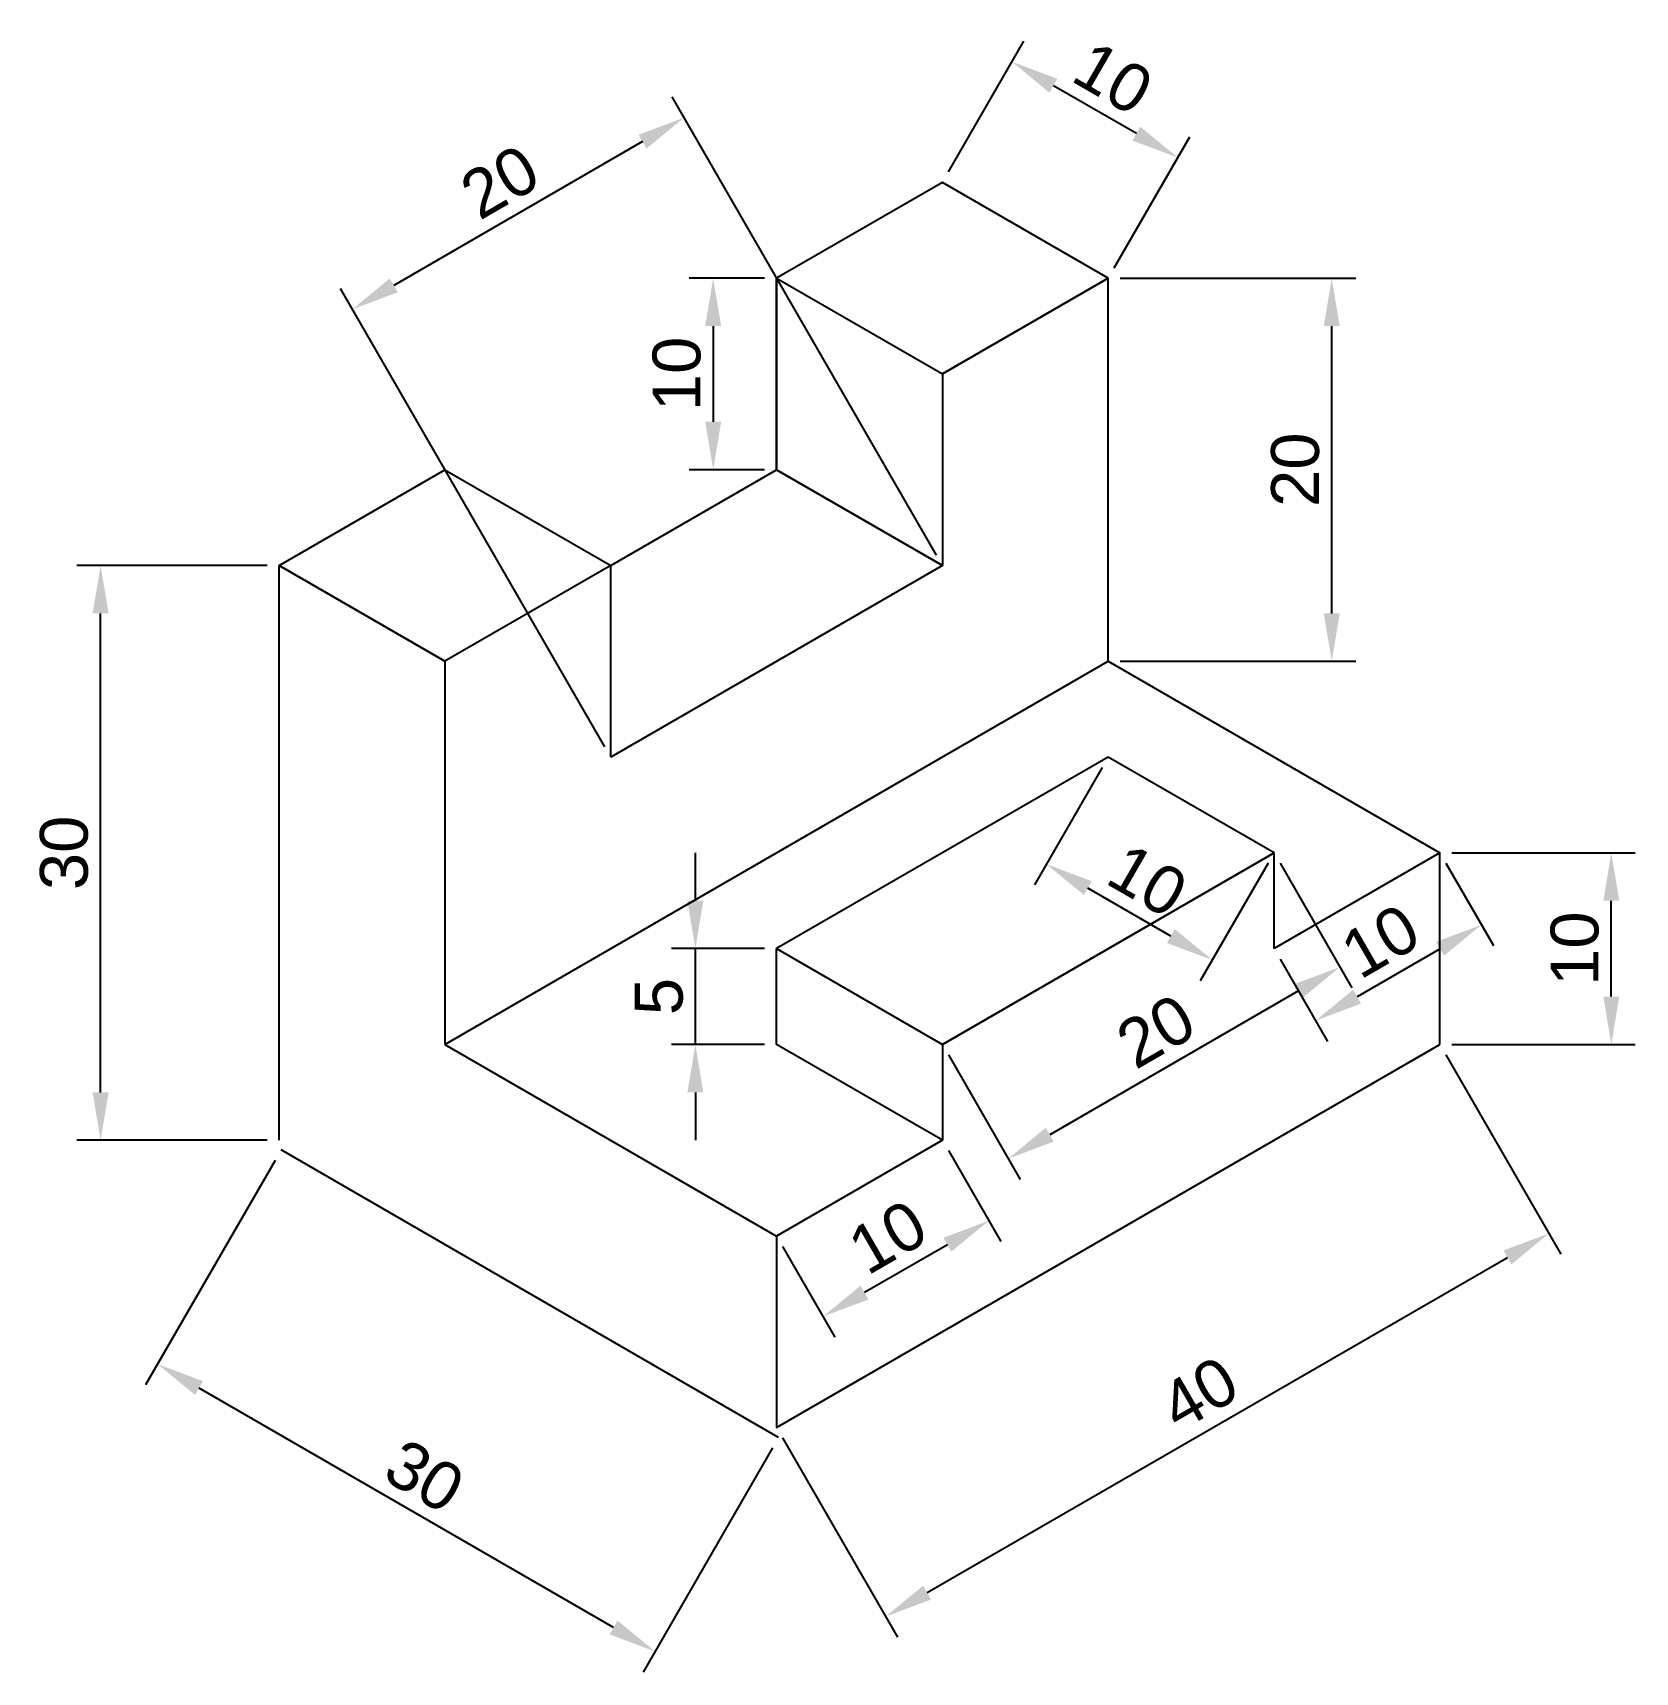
# Model space of a CAD drawing. Header units: millimetres. Extents: x 3208.9 to 3292.5, y 612.7 to 698.3.
import ezdxf

# ---------------------------------------------------------------- set-up
doc = ezdxf.new("R2010")
doc.units = ezdxf.units.MM
doc.layers.add('Cotas', color=10, linetype='Continuous')
doc.styles.get("Standard").update_dxf_attribs({"font": 'arial.ttf'})
doc.dimstyles.new('ISO-25', dxfattribs={"dimtxt": 2.5, "dimasz": 2.5, "dimexe": 1.25, "dimexo": 0.625, "dimtad": 1, "dimtxsty": 'Standard', "dimcen": 2.5, "dimadec": 0, "dimazin": 0, "dimtfac": 1, "dimtmove": 0, "dimatfit": 3, "dimfxl": 1, "dimarcsym": 0})

# ---------------------------------------------------------------- blocks, each defined once
blk = doc.blocks.new('*D3')
at = {"layer": 'Cotas', "color": 0, "lineweight": -2, "transparency": 16777216}
for p, q in [((3221.517, 639.434), (3214.752, 627.717)), ((3239.193, 615.05), (3217.542, 627.55)), ((3247.498, 624.434), (3240.733, 612.717))]:
    blk.add_line(p, q, dxfattribs=at)
at = {"layer": 'Cotas', "color": 0, "transparency": 16777216}
for points in [[(3217.75, 627.91), (3217.334, 627.189), (3215.377, 628.8)], [(3239.401, 615.41), (3238.984, 614.689), (3241.358, 613.8)]]:
    blk.add_solid(points, dxfattribs=at)
at = {"layer": 'Defpoints', "color": 0, "transparency": 16777216}
for p in [(3221.829, 639.975), (3215.377, 628.8), (3247.81, 624.975)]:
    blk.add_point(p, dxfattribs=at)
at = {"layer": 'Cotas', "color": 0, "transparency": 16777216, "insert": (3229.319, 622.947), "char_height": 2.5, "attachment_point": 5, "rotation": 330}
blk.add_mtext('30', dxfattribs=at)
blk = doc.blocks.new('*D4')
at = {"layer": 'Cotas', "color": 0, "lineweight": -2, "transparency": 16777216}
for p, q in [((3282.656, 644.943), (3288.663, 634.538)), ((3255.562, 616.871), (3285.873, 634.371)), ((3248.015, 624.943), (3254.022, 614.538))]:
    blk.add_line(p, q, dxfattribs=at)
at = {"layer": 'Cotas', "color": 0, "transparency": 16777216}
for points in [[(3285.664, 634.732), (3286.081, 634.01), (3288.038, 635.621)], [(3255.353, 617.232), (3255.77, 616.51), (3253.397, 615.621)]]:
    blk.add_solid(points, dxfattribs=at)
at = {"layer": 'Defpoints', "color": 0, "transparency": 16777216}
for p in [(3282.343, 645.484), (3288.038, 635.621), (3247.702, 625.484)]:
    blk.add_point(p, dxfattribs=at)
at = {"layer": 'Cotas', "color": 0, "transparency": 16777216, "insert": (3269.767, 627.268), "char_height": 2.5, "attachment_point": 5, "rotation": 30}
blk.add_mtext('40', dxfattribs=at)
blk = doc.blocks.new('*D5')
at = {"layer": 'Cotas', "color": 0, "lineweight": -2, "transparency": 16777216}
for p, q in [((3256.675, 639.943), (3259.413, 635.2)), ((3256.623, 635.033), (3252.293, 632.533)), ((3248.015, 634.943), (3250.753, 630.2))]:
    blk.add_line(p, q, dxfattribs=at)
at = {"layer": 'Cotas', "color": 0, "transparency": 16777216}
for points in [[(3256.415, 635.393), (3256.831, 634.672), (3258.788, 636.283)], [(3252.085, 632.893), (3252.501, 632.172), (3250.128, 631.283)]]:
    blk.add_solid(points, dxfattribs=at)
at = {"layer": 'Defpoints', "color": 0, "transparency": 16777216}
for p in [(3256.362, 640.484), (3247.702, 635.484), (3250.128, 631.283)]:
    blk.add_point(p, dxfattribs=at)
at = {"layer": 'Cotas', "color": 0, "transparency": 16777216, "insert": (3253.507, 635.429), "char_height": 2.5, "attachment_point": 5, "rotation": 30}
blk.add_mtext('10', dxfattribs=at)
blk = doc.blocks.new('*D6')
at = {"layer": 'Cotas', "color": 0, "lineweight": -2, "transparency": 16777216}
for p, q in [((3273.995, 654.943), (3277.749, 648.442)), ((3274.958, 648.275), (3261.968, 640.775)), ((3256.675, 644.943), (3260.428, 638.442))]:
    blk.add_line(p, q, dxfattribs=at)
at = {"layer": 'Cotas', "color": 0, "transparency": 16777216}
for points in [[(3274.75, 648.636), (3275.167, 647.914), (3277.124, 649.525)], [(3261.76, 641.136), (3262.176, 640.414), (3259.803, 639.525)]]:
    blk.add_solid(points, dxfattribs=at)
at = {"layer": 'Defpoints', "color": 0, "transparency": 16777216}
for p in [(3273.683, 655.484), (3256.362, 645.484), (3259.803, 639.525)]:
    blk.add_point(p, dxfattribs=at)
at = {"layer": 'Cotas', "color": 0, "transparency": 16777216, "insert": (3267.513, 646.172), "char_height": 2.5, "attachment_point": 5, "rotation": 30}
blk.add_mtext('20', dxfattribs=at)
blk = doc.blocks.new('*D7')
at = {"layer": 'Cotas', "color": 0, "lineweight": -2, "transparency": 16777216}
for p, q in [((3282.656, 654.943), (3285.138, 650.644)), ((3282.347, 650.477), (3278.017, 647.977)), ((3273.995, 649.943), (3276.477, 645.644))]:
    blk.add_line(p, q, dxfattribs=at)
at = {"layer": 'Cotas', "color": 0, "transparency": 16777216}
for points in [[(3282.139, 650.838), (3282.556, 650.116), (3284.513, 651.727)], [(3277.809, 648.338), (3278.226, 647.616), (3275.852, 646.727)]]:
    blk.add_solid(points, dxfattribs=at)
at = {"layer": 'Defpoints', "color": 0, "transparency": 16777216}
for p in [(3282.343, 655.484), (3273.683, 650.484), (3275.852, 646.727)]:
    blk.add_point(p, dxfattribs=at)
at = {"layer": 'Cotas', "color": 0, "transparency": 16777216, "insert": (3279.232, 650.873), "char_height": 2.5, "attachment_point": 5, "rotation": 30}
blk.add_mtext('10', dxfattribs=at)
blk = doc.blocks.new('*D8')
at = {"layer": 'Cotas', "color": 0, "lineweight": -2, "transparency": 16777216}
for p, q in [((3264.71, 659.943), (3261.17, 653.812)), ((3273.37, 654.943), (3269.831, 648.812)), ((3268.291, 651.144), (3263.96, 653.644))]:
    blk.add_line(p, q, dxfattribs=at)
at = {"layer": 'Cotas', "color": 0, "transparency": 16777216}
for points in [[(3264.169, 654.005), (3263.752, 653.284), (3261.795, 654.894)], [(3268.499, 651.505), (3268.082, 650.784), (3270.456, 649.894)]]:
    blk.add_solid(points, dxfattribs=at)
at = {"layer": 'Defpoints', "color": 0, "transparency": 16777216}
for p in [(3265.023, 660.484), (3261.795, 654.894), (3273.683, 655.484)]:
    blk.add_point(p, dxfattribs=at)
at = {"layer": 'Cotas', "color": 0, "transparency": 16777216, "insert": (3267.076, 654.041), "char_height": 2.5, "attachment_point": 5, "rotation": 330}
blk.add_mtext('10', dxfattribs=at)
blk = doc.blocks.new('*D9')
at = {"layer": 'Cotas', "color": 0, "lineweight": -2, "transparency": 16777216}
for p, q in [((3282.968, 655.484), (3292.542, 655.484)), ((3291.292, 647.984), (3291.292, 652.984)), ((3282.968, 645.484), (3292.542, 645.484))]:
    blk.add_line(p, q, dxfattribs=at)
at = {"layer": 'Cotas', "color": 0, "transparency": 16777216}
for points in [[(3290.875, 652.984), (3291.708, 652.984), (3291.292, 655.484)], [(3290.875, 647.984), (3291.708, 647.984), (3291.292, 645.484)]]:
    blk.add_solid(points, dxfattribs=at)
at = {"layer": 'Defpoints', "color": 0, "transparency": 16777216}
for p in [(3282.343, 655.484), (3291.292, 655.484), (3282.343, 645.484)]:
    blk.add_point(p, dxfattribs=at)
at = {"layer": 'Cotas', "color": 0, "transparency": 16777216, "insert": (3289.39, 650.484), "char_height": 2.5, "attachment_point": 5, "rotation": 90}
blk.add_mtext('10', dxfattribs=at)
blk = doc.blocks.new('*D10')
at = {"layer": 'Cotas', "color": 0, "lineweight": -2, "transparency": 16777216}
for p, q in [((3221.096, 670.484), (3211.154, 670.484)), ((3212.404, 642.984), (3212.404, 667.984)), ((3221.096, 640.484), (3211.154, 640.484))]:
    blk.add_line(p, q, dxfattribs=at)
at = {"layer": 'Cotas', "color": 0, "transparency": 16777216}
for points in [[(3211.988, 667.984), (3212.821, 667.984), (3212.404, 670.484)], [(3211.988, 642.984), (3212.821, 642.984), (3212.404, 640.484)]]:
    blk.add_solid(points, dxfattribs=at)
at = {"layer": 'Defpoints', "color": 0, "transparency": 16777216}
for p in [(3212.404, 670.484), (3221.721, 670.484), (3221.721, 640.484)]:
    blk.add_point(p, dxfattribs=at)
at = {"layer": 'Cotas', "color": 0, "transparency": 16777216, "insert": (3210.502, 655.484), "char_height": 2.5, "attachment_point": 5, "rotation": 90}
blk.add_mtext('30', dxfattribs=at)
blk = doc.blocks.new('*D11')
at = {"layer": 'Cotas', "color": 0, "lineweight": -2, "transparency": 16777216}
for p, q in [((3243.462, 652.984), (3243.462, 655.484)), ((3247.077, 650.484), (3242.212, 650.484)), ((3243.462, 645.484), (3243.462, 650.484)), ((3247.077, 645.484), (3242.212, 645.484)), ((3243.462, 642.984), (3243.462, 640.484))]:
    blk.add_line(p, q, dxfattribs=at)
at = {"layer": 'Cotas', "color": 0, "transparency": 16777216}
for points in [[(3243.046, 652.984), (3243.879, 652.984), (3243.462, 650.484)], [(3243.046, 642.984), (3243.879, 642.984), (3243.462, 645.484)]]:
    blk.add_solid(points, dxfattribs=at)
at = {"layer": 'Defpoints', "color": 0, "transparency": 16777216}
for p in [(3243.462, 650.484), (3247.702, 650.484), (3247.702, 645.484)]:
    blk.add_point(p, dxfattribs=at)
at = {"layer": 'Cotas', "color": 0, "transparency": 16777216, "insert": (3241.566, 647.984), "char_height": 2.5, "attachment_point": 5, "rotation": 90}
blk.add_mtext('5', dxfattribs=at)
blk = doc.blocks.new('*D12')
at = {"layer": 'Cotas', "color": 0, "lineweight": -2, "transparency": 16777216}
for p, q in [((3265.648, 685.484), (3277.944, 685.484)), ((3276.694, 667.984), (3276.694, 682.984)), ((3265.648, 665.484), (3277.944, 665.484))]:
    blk.add_line(p, q, dxfattribs=at)
at = {"layer": 'Cotas', "color": 0, "transparency": 16777216}
for points in [[(3276.278, 682.984), (3277.111, 682.984), (3276.694, 685.484)], [(3276.278, 667.984), (3277.111, 667.984), (3276.694, 665.484)]]:
    blk.add_solid(points, dxfattribs=at)
at = {"layer": 'Defpoints', "color": 0, "transparency": 16777216}
for p in [(3265.023, 685.484), (3276.694, 685.484), (3265.023, 665.484)]:
    blk.add_point(p, dxfattribs=at)
at = {"layer": 'Cotas', "color": 0, "transparency": 16777216, "insert": (3274.793, 675.484), "char_height": 2.5, "attachment_point": 5, "rotation": 90}
blk.add_mtext('20', dxfattribs=at)
blk = doc.blocks.new('*D13')
at = {"layer": 'Cotas', "color": 0, "lineweight": -2, "transparency": 16777216}
for p, q in [((3247.077, 685.484), (3243.144, 685.484)), ((3244.394, 682.984), (3244.394, 677.984)), ((3247.077, 675.484), (3243.144, 675.484))]:
    blk.add_line(p, q, dxfattribs=at)
at = {"layer": 'Cotas', "color": 0, "transparency": 16777216}
for points in [[(3243.977, 682.984), (3244.811, 682.984), (3244.394, 685.484)], [(3243.977, 677.984), (3244.811, 677.984), (3244.394, 675.484)]]:
    blk.add_solid(points, dxfattribs=at)
at = {"layer": 'Defpoints', "color": 0, "transparency": 16777216}
for p in [(3247.702, 685.484), (3244.394, 675.484), (3247.702, 675.484)]:
    blk.add_point(p, dxfattribs=at)
at = {"layer": 'Cotas', "color": 0, "transparency": 16777216, "insert": (3242.493, 680.484), "char_height": 2.5, "attachment_point": 5, "rotation": 90}
blk.add_mtext('10', dxfattribs=at)
blk = doc.blocks.new('*D14')
at = {"layer": 'Cotas', "color": 0, "lineweight": -2, "transparency": 16777216}
for p, q in [((3256.05, 671.026), (3242.243, 694.94)), ((3240.703, 692.607), (3227.713, 685.107)), ((3238.729, 661.026), (3224.923, 684.94))]:
    blk.add_line(p, q, dxfattribs=at)
at = {"layer": 'Cotas', "color": 0, "transparency": 16777216}
for points in [[(3240.495, 692.968), (3240.911, 692.246), (3242.868, 693.857)], [(3227.504, 685.468), (3227.921, 684.746), (3225.548, 683.857)]]:
    blk.add_solid(points, dxfattribs=at)
at = {"layer": 'Defpoints', "color": 0, "transparency": 16777216}
for p in [(3225.548, 683.857), (3256.362, 670.484), (3239.042, 660.484)]:
    blk.add_point(p, dxfattribs=at)
at = {"layer": 'Cotas', "color": 0, "transparency": 16777216, "insert": (3233.257, 690.504), "char_height": 2.5, "attachment_point": 5, "rotation": 30}
blk.add_mtext('20', dxfattribs=at)
blk = doc.blocks.new('*D15')
at = {"layer": 'Cotas', "color": 0, "lineweight": -2, "transparency": 16777216}
for p, q in [((3256.675, 691.026), (3260.62, 697.859)), ((3266.49, 693.026), (3262.16, 695.526)), ((3265.335, 686.026), (3269.28, 692.859))]:
    blk.add_line(p, q, dxfattribs=at)
at = {"layer": 'Cotas', "color": 0, "transparency": 16777216}
for points in [[(3262.368, 695.887), (3261.952, 695.165), (3259.995, 696.776)], [(3266.698, 693.387), (3266.282, 692.665), (3268.655, 691.776)]]:
    blk.add_solid(points, dxfattribs=at)
at = {"layer": 'Defpoints', "color": 0, "transparency": 16777216}
for p in [(3259.995, 696.776), (3256.362, 690.484), (3265.023, 685.484)]:
    blk.add_point(p, dxfattribs=at)
at = {"layer": 'Cotas', "color": 0, "transparency": 16777216, "insert": (3265.276, 695.923), "char_height": 2.5, "attachment_point": 5, "rotation": 330}
blk.add_mtext('10', dxfattribs=at)

msp = doc.modelspace()

# ---------------------------------------------------------------- linework, layer by layer
for p, q in [((3256.362, 690.484), (3247.702, 685.484)), ((3265.023, 685.484), (3256.362, 690.484)), ((3247.702, 685.484), (3256.362, 680.484)), ((3247.702, 675.484), (3247.702, 685.484)), ((3247.702, 685.484), (3247.702, 675.484)), ((3256.362, 680.484), (3265.023, 685.484)), ((3265.023, 685.484), (3256.362, 680.484)), ((3265.023, 665.484), (3265.023, 685.484)), ((3256.362, 680.484), (3256.362, 670.484)), ((3221.721, 670.484), (3230.382, 675.484)), ((3230.382, 675.484), (3239.042, 670.484)), ((3239.042, 670.484), (3247.702, 675.484)), ((3256.362, 670.484), (3247.702, 675.484)), ((3247.702, 675.484), (3256.362, 670.484)), ((3221.721, 640.484), (3221.721, 670.484)), ((3230.382, 665.484), (3221.721, 670.484)), ((3221.721, 670.484), (3230.382, 665.484)), ((3239.042, 670.484), (3230.382, 665.484)), ((3256.362, 670.484), (3239.042, 660.484)), ((3239.042, 660.484), (3239.042, 670.484)), ((3230.382, 665.484), (3230.382, 645.484)), ((3230.382, 665.484), (3230.382, 645.484)), ((3230.382, 645.484), (3265.023, 665.484)), ((3265.023, 665.484), (3282.343, 655.484)), ((3265.023, 660.484), (3247.702, 650.484)), ((3273.683, 655.484), (3265.023, 660.484)), ((3256.362, 645.484), (3273.683, 655.484)), ((3273.683, 655.484), (3256.362, 645.484)), ((3282.343, 655.484), (3273.683, 650.484)), ((3273.683, 650.484), (3273.683, 655.484)), ((3282.343, 645.484), (3282.343, 655.484)), ((3247.702, 650.484), (3256.362, 645.484)), ((3247.702, 645.484), (3247.702, 650.484)), ((3247.702, 650.484), (3256.362, 645.484)), ((3230.382, 645.484), (3247.702, 635.484)), ((3256.362, 640.484), (3247.702, 645.484)), ((3247.702, 625.484), (3282.343, 645.484)), ((3256.362, 645.484), (3256.362, 640.484)), ((3256.362, 645.484), (3256.362, 640.484)), ((3256.362, 640.484), (3247.702, 635.484)), ((3247.81, 624.975), (3221.829, 639.975)), ((3221.829, 639.975), (3221.829, 639.975, 20)), ((3247.702, 635.484), (3247.702, 625.484)), ((3247.702, 635.484), (3247.702, 625.484))]:
    msp.add_line(p, q)

# ---------------------------------------------------------------- dimensions: what is measured, and where the dimension line sits
at = {"layer": 'Cotas'}
for p1, p2, distance, picture, middle in [((3265.023, 685.484), (3256.362, 690.484), -7.265, '*D15', (3265.276, 695.923)), ((3256.362, 670.484), (3239.042, 660.484), -26.989, '*D14', (3233.257, 690.504)), ((3273.683, 655.484), (3265.023, 660.484), 6.455, '*D8', (3267.076, 654.041)), ((3273.683, 655.484), (3256.362, 645.484), 6.881, '*D6', (3267.513, 646.172)), ((3282.343, 655.484), (3273.683, 650.484), 4.339, '*D7', (3279.232, 650.873)), ((3282.343, 645.484), (3282.343, 655.484), -8.949, '*D9', (3289.39, 650.484)), ((3247.702, 625.484), (3282.343, 645.484), -11.389, '*D4', (3269.767, 627.268)), ((3256.362, 640.484), (3247.702, 635.484), 4.852, '*D5', (3253.507, 635.429)), ((3247.81, 624.975), (3221.829, 639.975), 12.904, '*D3', (3229.319, 622.947))]:
    dim = msp.add_aligned_dim(p1=p1, p2=p2, distance=distance, dimstyle='ISO-25', dxfattribs=at)
    dim.commit()
    dim.dimension.update_dxf_attribs({"geometry": picture, "text_midpoint": middle})
for base, p1, p2, picture, middle in [((3244.394, 675.484), (3247.702, 685.484), (3247.702, 675.484), '*D13', (3242.493, 680.484)), ((3276.694, 685.484), (3265.023, 665.484), (3265.023, 685.484), '*D12', (3274.793, 675.484)), ((3212.404, 670.484), (3221.721, 640.484), (3221.721, 670.484), '*D10', (3210.502, 655.484)), ((3243.462, 650.484), (3247.702, 645.484), (3247.702, 650.484), '*D11', (3241.566, 647.984))]:
    dim = msp.add_linear_dim(base=base, p1=p1, p2=p2, angle=90, dimstyle='ISO-25', dxfattribs=at)
    dim.commit()
    dim.dimension.update_dxf_attribs({"geometry": picture, "text_midpoint": middle})

doc.saveas('drawing.dxf')
